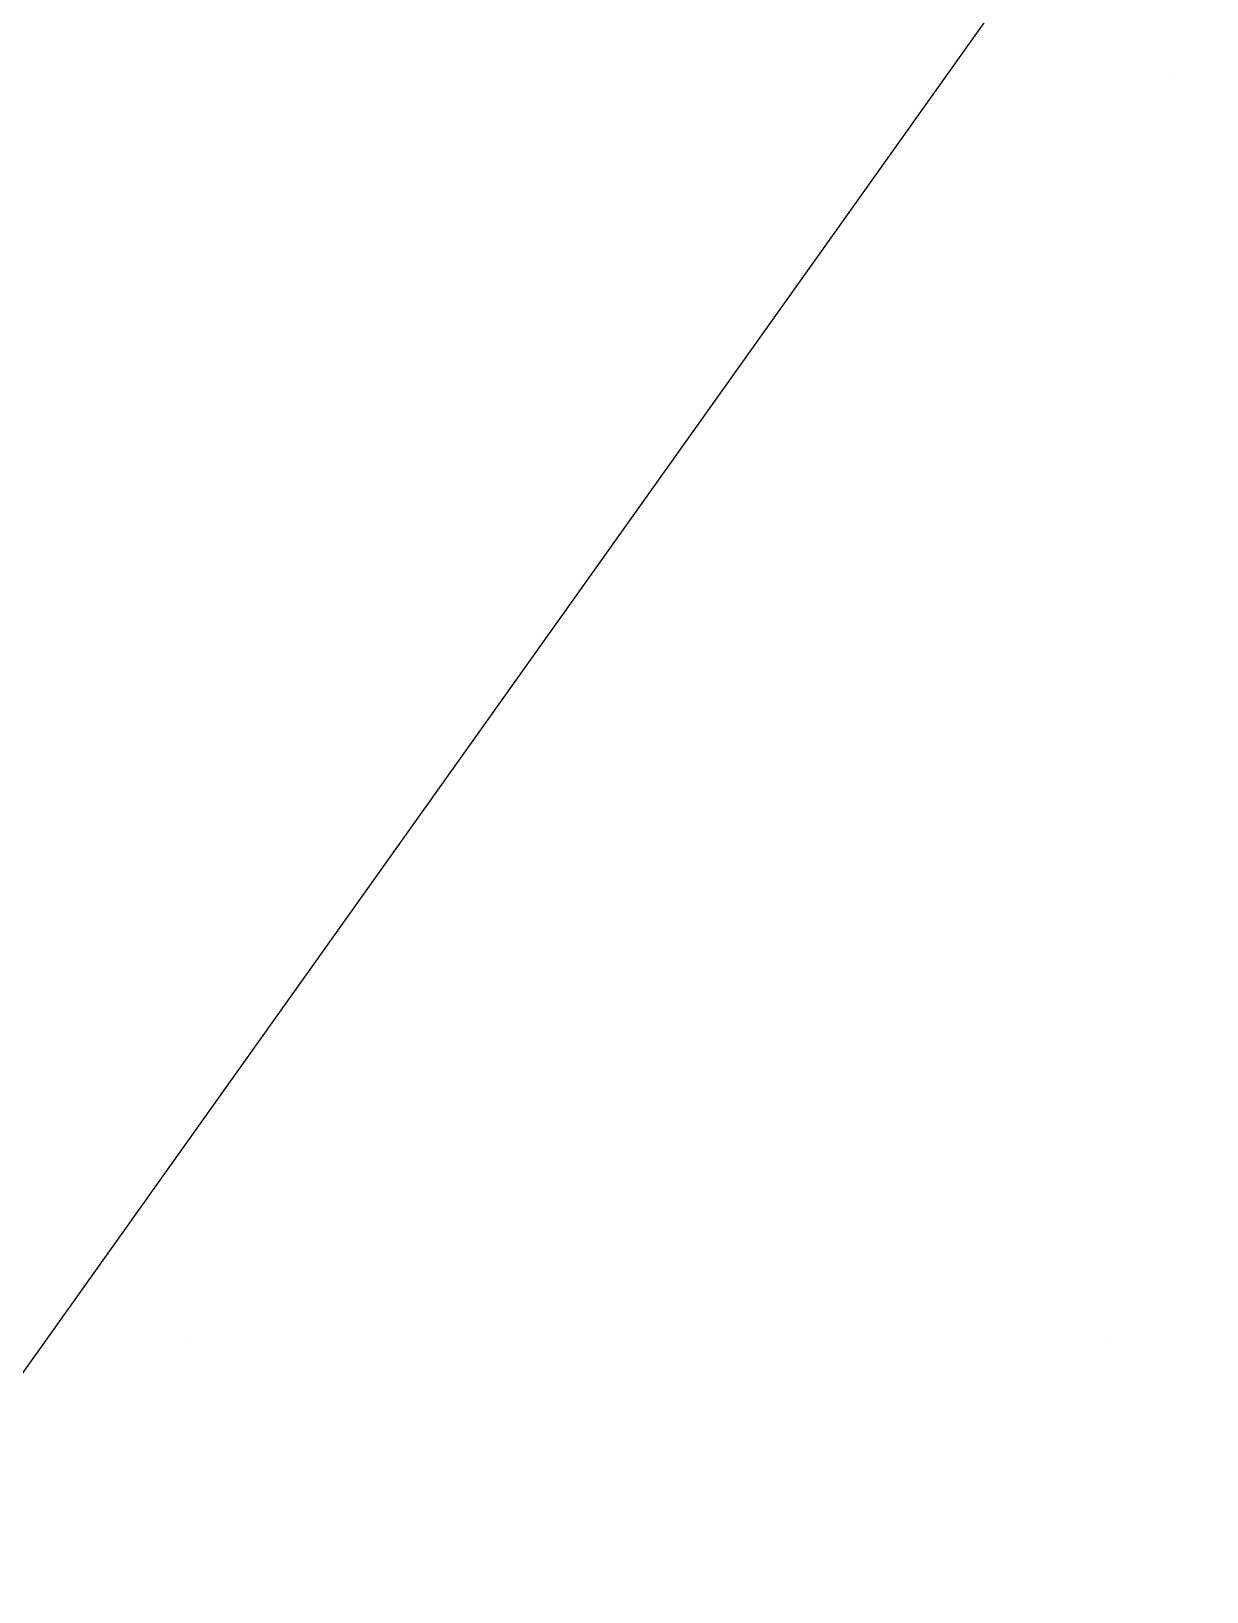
# Model space of a CAD drawing. Header units: metres. Extents: x 9606 to 9900, y 4805 to 4952.
# Drawn here: x 9862.4493 to 9862.6371, y 4852.2063 to 4852.4556 of the extents above; entities that cross this region are included whole.
import ezdxf

# ---------------------------------------------------------------- set-up
doc = ezdxf.new("R2010")
doc.units = ezdxf.units.M
doc.header["$LTSCALE"] = 2
doc.linetypes.add('CACHEX2', pattern=[0.75, 0.5, -0.25])
for name, color, linetype in [('CARTOUCHE', 7, 'Continuous'), ('LOGO', 4, 'Continuous'), ('rosace', 7, 'Continuous')]:
    doc.layers.add(name, color=color, linetype=linetype)

# ---------------------------------------------------------------- blocks, each defined once
blk = doc.blocks.new('A$C715108E3')
at = {"layer": 'LOGO', "color": 131}
for p, q in [((-20.7041, -13.8809), (-20.7041, -13.8809)), ((-20.6153, -13.8809), (-20.6153, -13.8809)), ((-20.524, -13.8809), (-20.524, -13.8809)), ((-20.7697, -13.9735), (-20.7697, -13.9735)), ((-20.7528, -13.9735), (-20.7528, -13.9735)), ((-20.6616, -13.9735), (-20.6616, -13.9735)), ((-20.5695, -13.9735), (-20.5695, -13.9735)), ((-20.8351, -14.065), (-20.8351, -14.065)), ((-20.7993, -14.065), (-20.7993, -14.065)), ((-20.7073, -14.065), (-20.7073, -14.065)), ((-20.6153, -14.065), (-20.6153, -14.065)), ((-20.524, -14.065), (-20.524, -14.065)), ((-20.9003, -14.1574), (-20.9003, -14.1574)), ((-20.8448, -14.1574), (-20.8448, -14.1574)), ((-20.7528, -14.1574), (-20.7528, -14.1574)), ((-20.6616, -14.1574), (-20.6616, -14.1574)), ((-20.5695, -14.1574), (-20.5695, -14.1574)), ((-20.9655, -14.2488), (-20.9655, -14.2488)), ((-20.8904, -14.2488), (-20.8904, -14.2488)), ((-20.7993, -14.2488), (-20.7993, -14.2488)), ((-20.7073, -14.2488), (-20.7073, -14.2488)), ((-20.6153, -14.2488), (-20.6153, -14.2488)), ((-20.524, -14.2488), (-20.524, -14.2488)), ((-21.0309, -14.3401), (-21.0309, -14.3401)), ((-21.0281, -14.3401), (-21.0281, -14.3401)), ((-20.9367, -14.3401), (-20.9367, -14.3401)), ((-20.8448, -14.3401), (-20.8448, -14.3401)), ((-20.7528, -14.3401), (-20.7528, -14.3401)), ((-20.6616, -14.3401), (-20.6616, -14.3401)), ((-20.5695, -14.3401), (-20.5695, -14.3401)), ((-21.096, -14.4325), (-21.096, -14.4325)), ((-21.0742, -14.4325), (-21.0742, -14.4325)), ((-20.9824, -14.4325), (-20.9824, -14.4325)), ((-20.8904, -14.4325), (-20.8904, -14.4325)), ((-20.7993, -14.4325), (-20.7993, -14.4325)), ((-20.7073, -14.4325), (-20.7073, -14.4325)), ((-20.6153, -14.4325), (-20.6153, -14.4325)), ((-20.524, -14.4325), (-20.524, -14.4325)), ((-21.1612, -14.5238), (-21.1612, -14.5238)), ((-21.12, -14.5238), (-21.12, -14.5238)), ((-21.0281, -14.5238), (-21.0281, -14.5238)), ((-20.9367, -14.5238), (-20.9367, -14.5238)), ((-20.8448, -14.5238), (-20.8448, -14.5238)), ((-20.7528, -14.5238), (-20.7528, -14.5238)), ((-20.6616, -14.5238), (-20.6616, -14.5238)), ((-20.5695, -14.5238), (-20.5695, -14.5238)), ((-21.2268, -14.6152), (-21.2268, -14.6152)), ((-21.1661, -14.6152), (-21.1661, -14.6152)), ((-21.0742, -14.6152), (-21.0742, -14.6152)), ((-20.9824, -14.6152), (-20.9824, -14.6152)), ((-20.8904, -14.6152), (-20.8904, -14.6152)), ((-20.7993, -14.6152), (-20.7993, -14.6152)), ((-20.7073, -14.6152), (-20.7073, -14.6152)), ((-20.6153, -14.6152), (-20.6153, -14.6152)), ((-20.524, -14.6152), (-20.524, -14.6152)), ((-21.292, -14.7076), (-21.292, -14.7076)), ((-21.2118, -14.7076), (-21.2118, -14.7076)), ((-21.12, -14.7076), (-21.12, -14.7076)), ((-21.0281, -14.7076), (-21.0281, -14.7076)), ((-20.9367, -14.7076), (-20.9367, -14.7076)), ((-20.8448, -14.7076), (-20.8448, -14.7076)), ((-20.7528, -14.7076), (-20.7528, -14.7076)), ((-20.6616, -14.7076), (-20.6616, -14.7076)), ((-20.5695, -14.7076), (-20.5695, -14.7076)), ((-21.3572, -14.7991), (-21.3572, -14.7991)), ((-21.3494, -14.7991), (-21.3494, -14.7991)), ((-21.2575, -14.7991), (-21.2575, -14.7991)), ((-21.1661, -14.7991), (-21.1661, -14.7991)), ((-21.0742, -14.7991), (-21.0742, -14.7991)), ((-20.9824, -14.7991), (-20.9824, -14.7991)), ((-20.8904, -14.7991), (-20.8904, -14.7991)), ((-20.7993, -14.7991), (-20.7993, -14.7991)), ((-20.7073, -14.7991), (-20.7073, -14.7991)), ((-20.6153, -14.7991), (-20.6153, -14.7991)), ((-20.524, -14.7991), (-20.524, -14.7991)), ((-21.4228, -14.8905), (-21.4228, -14.8905)), ((-21.3951, -14.8905), (-21.3951, -14.8905)), ((-21.3038, -14.8905), (-21.3038, -14.8905)), ((-21.2118, -14.8905), (-21.2118, -14.8905)), ((-21.12, -14.8905), (-21.12, -14.8905)), ((-21.0281, -14.8905), (-21.0281, -14.8905)), ((-20.9367, -14.8905), (-20.9367, -14.8905)), ((-20.8448, -14.8905), (-20.8448, -14.8905)), ((-20.7528, -14.8905), (-20.7528, -14.8905)), ((-20.6616, -14.8905), (-20.6616, -14.8905)), ((-20.5695, -14.8905), (-20.5695, -14.8905)), ((-21.3494, -14.9827), (-21.3494, -14.9827)), ((-21.2575, -14.9827), (-21.2575, -14.9827)), ((-21.1661, -14.9827), (-21.1661, -14.9827)), ((-21.0742, -14.9827), (-21.0742, -14.9827)), ((-20.9824, -14.9827), (-20.9824, -14.9827)), ((-20.8904, -14.9827), (-20.8904, -14.9827)), ((-20.7993, -14.9827), (-20.7993, -14.9827)), ((-20.7073, -14.9827), (-20.7073, -14.9827)), ((-20.6153, -14.9827), (-20.6153, -14.9827)), ((-20.524, -14.9827), (-20.524, -14.9827)), ((-21.3951, -15.0742), (-21.3951, -15.0742)), ((-21.3038, -15.0742), (-21.3038, -15.0742)), ((-21.2118, -15.0742), (-21.2118, -15.0742)), ((-21.12, -15.0742), (-21.12, -15.0742)), ((-21.0281, -15.0742), (-21.0281, -15.0742)), ((-20.9367, -15.0742), (-20.9367, -15.0742)), ((-20.8448, -15.0742), (-20.8448, -15.0742)), ((-20.7528, -15.0742), (-20.7528, -15.0742)), ((-20.6616, -15.0742), (-20.6616, -15.0742)), ((-20.5695, -15.0742), (-20.5695, -15.0742))]:
    blk.add_line(p, q, dxfattribs=at)
blk.add_lwpolyline([(-19.0429, -11.5482), (-21.5982, -15.1374), (-21.3595, -15.879), (-21.1447, -16.5576), (-21.0193, -16.9601), (-20.5289, -16.3696), (-17.1333, -11.706)], dxfattribs=at)
blk = doc.blocks.new('A$C581E6685')
at = {"layer": 'rosace', "color": 32, "linetype": 'CACHEX2', "ltscale": 1.5}
blk.add_ellipse((-38.0538, 23.8138), major_axis=(-19.0311, -3.534), ratio=0.590567, dxfattribs=at)
at = {"layer": 'rosace', "color": 32}
blk.add_ellipse((-37.6144, 23.8499), major_axis=(-13.5768, -4.2839), ratio=0.791971, dxfattribs=at)
at = {"layer": 'CARTOUCHE'}
blk.add_blockref('A$C715108E3', (-31.6739, 36.3189), dxfattribs=at)

msp = doc.modelspace()

# ---------------------------------------------------------------- block references
at = {"layer": 'CARTOUCHE', "xscale": 0.2, "yscale": 0.2, "zscale": 0.2}
msp.add_blockref('A$C581E6685', (9873.0705, 4847.96026), dxfattribs=at)

doc.saveas('drawing.dxf')
